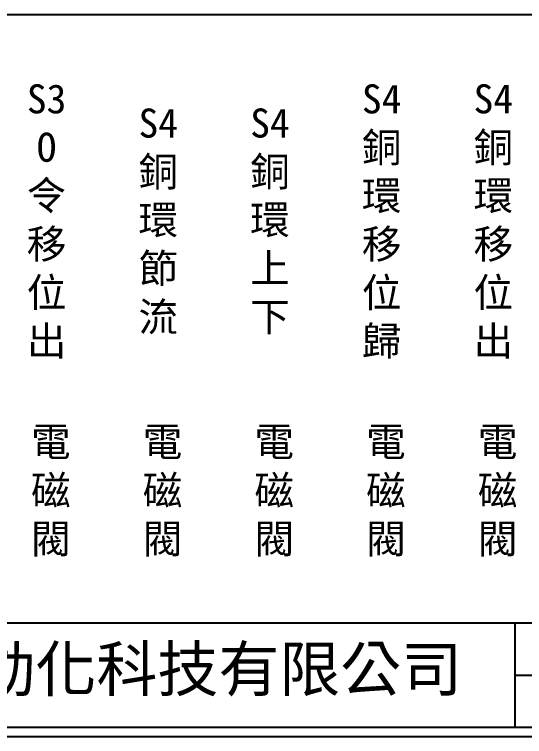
# Model space of a CAD drawing. Extents: x 926 to 1213, y 3 to 207.
# Drawn here: x 994.3 to 1062.8, y 3 to 100 of the extents above; entities that cross this region are included whole.
import ezdxf

# ---------------------------------------------------------------- set-up
doc = ezdxf.new("R2010")
doc.units = 0
doc.layers.add('圖框層', color=7, linetype='CONTINUOUS')
doc.layers.add('標尺寸層', color=3, linetype='CONTINUOUS')
doc.styles.add('CNS', font='romanc.shx', dxfattribs={"bigfont": 'chineset.shx'})
doc.styles.add('STSL', font='KAIU.TTF')

msp = doc.modelspace()

# ---------------------------------------------------------------- linework, layer by layer
at = {"layer": '圖框層', "color": 7}
for p, q in [((926.992, 18.25), (1211.493, 18.25)), ((1061.493, 4.25), (1061.493, 18.25)), ((1061.493, 11.25), (1211.493, 11.25)), ((926.992, 4.25), (1211.493, 4.25)), ((925.742, 3), (1212.742, 3))]:
    msp.add_line(p, q, dxfattribs=at)
at = {"layer": '標尺寸層', "color": 7}
msp.add_line((930.49, 99.958), (1208.361, 99.958), dxfattribs=at)

# ---------------------------------------------------------------- texts
at = {"layer": '圖框層', "color": 4, "style": 'STSL'}
msp.add_text('泓陞自動化科技有限公司', height=6, dxfattribs=at).set_placement((964.346, 9.076))
at = {"layer": '標尺寸層', "color": 7, "char_height": 3.9, "attachment_point": 5, "style": 'CNS'}
for s, insert, width in [('{\\fDFKai-SB|b0|i0|c136|p65;S3\\PO令移位出}', (998.568, 72.165), 2.84806), ('{\\fDFKai-SB|b0|i0|c136|p65;S4\\P銅環移位歸}', (1043.568, 72.165), 2.84806), ('{\\fDFKai-SB|b0|i0|c136|p65;S4\\P銅環移位出}', (1058.568, 72.165), 2.84806), ('{\\fDFKai-SB|b0|i0|c136|p65;S4\\P銅環節流}', (1013.568, 72.165), 2.84806), ('{\\fDFKai-SB|b0|i0|c136|p65;S4\\P銅環上下}', (1028.568, 72.165), 2.84806), ('{\\fDFKai-SB|b0|i0|c136|p65;電磁閥}', (999.141, 35.841), 8.6627), ('{\\fDFKai-SB|b0|i0|c136|p65;電磁閥}', (1014.141, 35.841), 8.6627), ('{\\fDFKai-SB|b0|i0|c136|p65;電磁閥}', (1029.141, 35.841), 8.6627), ('{\\fDFKai-SB|b0|i0|c136|p65;電磁閥}', (1044.141, 35.841), 8.6627), ('{\\fDFKai-SB|b0|i0|c136|p65;電磁閥}', (1059.141, 35.841), 8.6627)]:
    msp.add_mtext(s, dxfattribs=dict(at, insert=insert, width=width))

doc.saveas('drawing.dxf')
